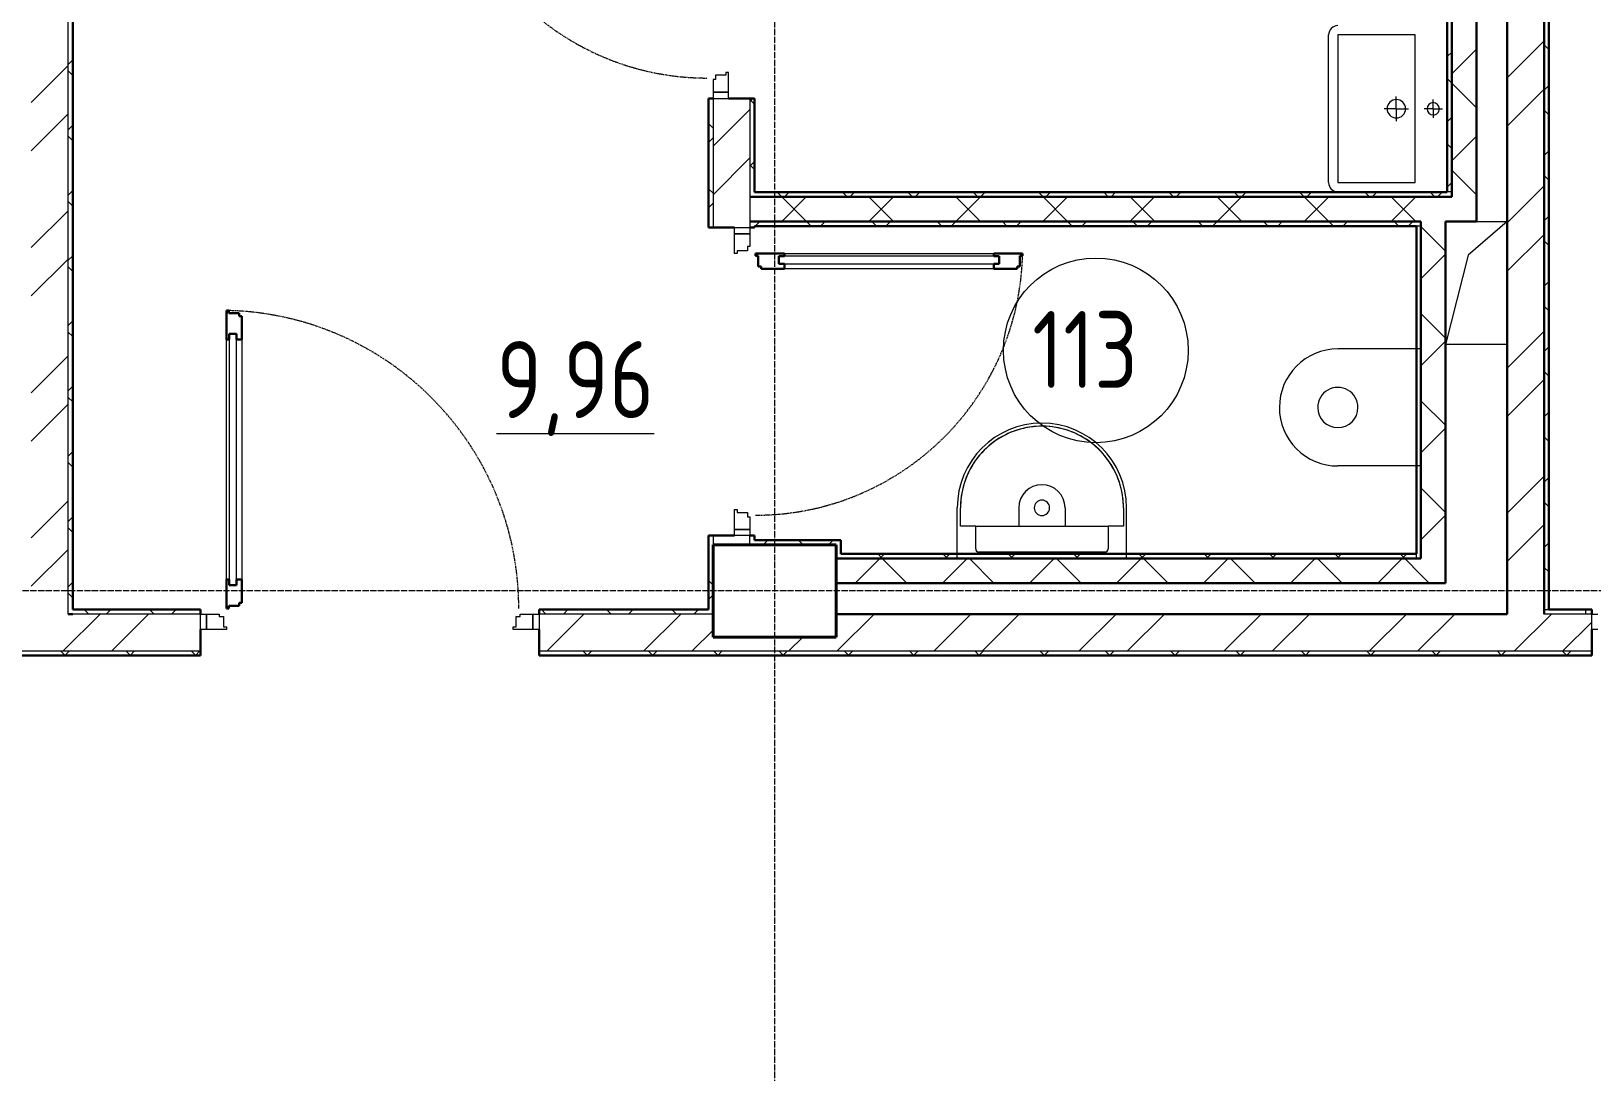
# Model space of a CAD drawing. Header units: millimetres. Extents: x -695119 to 412940, y -249585 to 622758.
# Drawn here: x 162748 to 167818, y -59932 to -56552 of the extents above; entities that cross this region are included whole.
import ezdxf

# ---------------------------------------------------------------- set-up
doc = ezdxf.new("R2010")
doc.units = ezdxf.units.MM
doc.linetypes.add('ADSK_Линия сетки', pattern=[25, 20, -2.5, 0, -2.5])
doc.linetypes.add('ADSK_Штриховая_ш2 п1_5', pattern=[4.5, 3, -1.5])
for name, color, linetype, lineweight in [('Каркас_Импост', 8, 'Continuous', 9), ('Марки помещений', 8, 'Continuous', 20), ('Монтажный зазор', 8, 'Continuous', 9), ('Несущие колонны', 252, 'Continuous', 18), ('Оси', 252, 'Continuous', 9), ('Остекление', 8, 'Continuous', 9), ('Открывание', 8, 'ADSK_Штриховая_ш2 п1_5', 9), ('Панель', 252, 'Continuous', 30), ('Перекрытия', 7, 'Continuous', 18), ('Сантехнические приборы', 8, 'Continuous', 18), ('Стены разрез', 7, 'Continuous', 30), ('Стены штриховка', 7, 'Continuous', 9), ('Элементы узлов', 8, 'Continuous', 18)]:
    doc.layers.add(name, color=color, linetype=linetype, lineweight=lineweight)
doc.styles.add('GOST 2.304 type A_1', font='', dxfattribs={"height": 350})
doc.styles.get('GOST 2.304 type A_1').set_extended_font_data('GOST 2.304 type A')

# ---------------------------------------------------------------- blocks, each defined once
blk = doc.blocks.new('1 этаж')
at = {"color": 251, "lineweight": 18, "true_color": 0x636466}
for p, q in [((-7275.8, -138347.4), (-7402.4, -138456.9)), ((-7375.8, -138347.4), (-7275.8, -138347.4)), ((-7402.4, -138456.9), (-7475.8, -138747.4)), ((-7275.8, -138747.4), (-7475.8, -138747.4))]:
    blk.add_line(p, q, dxfattribs=at)
at = {"layer": 'Каркас_Импост', "color": 251, "true_color": 0x636466}
for p, q in [((-9855.8, -137886.4), (-9855.8, -137927.4)), ((-9847.8, -137886.4), (-9855.8, -137886.4)), ((-9813.8, -137872.4), (-9847.8, -137872.4)), ((-9847.8, -137872.4), (-9847.8, -137886.4)), ((-9805.8, -137863.4), (-9813.8, -137863.4)), ((-9813.8, -137863.4), (-9813.8, -137872.4)), ((-9805.8, -137927.4), (-9805.8, -137863.4)), ((-9855.8, -137927.4), (-9805.8, -137927.4)), ((-9785.8, -138387.4), (-9735.8, -138387.4)), ((-9785.8, -138451.4), (-9785.8, -138387.4)), ((-9735.8, -138387.4), (-9735.8, -138428.4)), ((-9777.8, -138451.4), (-9785.8, -138451.4)), ((-9777.8, -138442.4), (-9777.8, -138451.4)), ((-9743.8, -138442.4), (-9777.8, -138442.4)), ((-9743.8, -138428.4), (-9743.8, -138442.4)), ((-9735.8, -138428.4), (-9743.8, -138428.4)), ((-9785.8, -139283.4), (-9777.8, -139283.4)), ((-9785.8, -139347.4), (-9785.8, -139283.4)), ((-9777.8, -139283.4), (-9777.8, -139292.4)), ((-9777.8, -139292.4), (-9743.8, -139292.4)), ((-9743.8, -139292.4), (-9743.8, -139306.4)), ((-9743.8, -139306.4), (-9735.8, -139306.4)), ((-9735.8, -139306.4), (-9735.8, -139347.4)), ((-9735.8, -139347.4), (-9785.8, -139347.4)), ((-11500.8, -139622.4), (-11459.8, -139622.4)), ((-11500.8, -139672.4), (-11500.8, -139622.4)), ((-11459.8, -139622.4), (-11459.8, -139630.4)), ((-10481.8, -139630.4), (-10481.8, -139622.4)), ((-10481.8, -139622.4), (-10440.8, -139622.4)), ((-10440.8, -139622.4), (-10440.8, -139672.4)), ((-11436.8, -139672.4), (-11500.8, -139672.4)), ((-11459.8, -139630.4), (-11445.8, -139630.4)), ((-11445.8, -139630.4), (-11445.8, -139664.4)), ((-11445.8, -139664.4), (-11436.8, -139664.4)), ((-11436.8, -139664.4), (-11436.8, -139672.4)), ((-10504.8, -139664.4), (-10495.8, -139664.4)), ((-10504.8, -139672.4), (-10504.8, -139664.4)), ((-10440.8, -139672.4), (-10504.8, -139672.4)), ((-10495.8, -139630.4), (-10481.8, -139630.4)), ((-10495.8, -139664.4), (-10495.8, -139630.4))]:
    blk.add_line(p, q, dxfattribs=at)
at = {"layer": 'Марки помещений', "color": 251, "true_color": 0x636466}
blk.add_circle((-8612.1, -138766), 300, dxfattribs=at)
at = {"layer": 'Монтажный зазор', "color": 251, "true_color": 0x636466}
for p, q in [((-9805.8, -137927.4), (-9855.8, -137927.4)), ((-9855.8, -137927.4), (-9855.8, -137947.4)), ((-9855.8, -137947.4), (-9805.8, -137947.4)), ((-9805.8, -137947.4), (-9805.8, -137927.4)), ((-9785.8, -138387.4), (-9785.8, -138367.4)), ((-9785.8, -138367.4), (-9735.8, -138367.4)), ((-9735.8, -138387.4), (-9785.8, -138387.4)), ((-9735.8, -138367.4), (-9735.8, -138387.4)), ((-9785.8, -139347.4), (-9735.8, -139347.4)), ((-9785.8, -139367.4), (-9785.8, -139347.4)), ((-9735.8, -139367.4), (-9785.8, -139367.4)), ((-9735.8, -139347.4), (-9735.8, -139367.4)), ((-11520.8, -139622.4), (-11500.8, -139622.4)), ((-11520.8, -139672.4), (-11520.8, -139622.4)), ((-11500.8, -139622.4), (-11500.8, -139672.4)), ((-10440.8, -139622.4), (-10420.8, -139622.4)), ((-10440.8, -139672.4), (-10440.8, -139622.4)), ((-10420.8, -139622.4), (-10420.8, -139672.4)), ((-7000.8, -139622.4), (-6980.8, -139622.4)), ((-7000.8, -139672.4), (-7000.8, -139622.4)), ((-11500.8, -139672.4), (-11520.8, -139672.4)), ((-10420.8, -139672.4), (-10440.8, -139672.4)), ((-6980.8, -139672.4), (-7000.8, -139672.4))]:
    blk.add_line(p, q, dxfattribs=at)
at = {"layer": 'Несущие колонны', "color": 251, "lineweight": 40, "true_color": 0x636466}
for p, q in [((-9855.8, -139697.4), (-9855.8, -139397.4)), ((-9855.8, -139397.4), (-9455.8, -139397.4)), ((-9455.8, -139397.4), (-9855.8, -139397.4)), ((-9855.8, -139397.4), (-9855.8, -139697.4)), ((-9455.8, -139397.4), (-9455.8, -139697.4)), ((-9455.8, -139697.4), (-9455.8, -139397.4)), ((-9455.8, -139697.4), (-9855.8, -139697.4)), ((-9855.8, -139697.4), (-9455.8, -139697.4))]:
    blk.add_line(p, q, dxfattribs=at)
at = {"layer": 'Оси', "color": 251, "linetype": 'ADSK_Линия сетки', "true_color": 0x636466}
for p, q in [((-9655.8, -131547.4), (-9655.8, -160943.1)), ((4311.5, -139547.4), (-72628.1, -139547.4))]:
    blk.add_line(p, q, dxfattribs=at)
at = {"layer": 'Остекление', "color": 251, "true_color": 0x636466}
for p, q in [((-9641.8, -138460.4), (-9641.8, -138484.4)), ((-8925.8, -138460.4), (-9641.8, -138460.4)), ((-8925.8, -138484.4), (-8925.8, -138460.4)), ((-9641.8, -138484.4), (-8925.8, -138484.4)), ((-11427.8, -138712.4), (-11427.8, -139528.4)), ((-11403.8, -138712.4), (-11427.8, -138712.4)), ((-11403.8, -139528.4), (-11403.8, -138712.4)), ((-11427.8, -139528.4), (-11403.8, -139528.4))]:
    blk.add_line(p, q, dxfattribs=at)
at = {"layer": 'Открывание', "color": 251, "true_color": 0x636466}
for centre, radius, start, end in [((-9873.8, -137013.4), 868, 181.1882, 270), ((-9717.8, -138433.4), 868, 270, 358.8118), ((-11454.8, -139604.4), 968, 0, 88.9345)]:
    blk.add_arc(centre, radius, start, end, dxfattribs=at)
at = {"layer": 'Панель', "color": 251, "true_color": 0x636466}
for p, q in [((-9717.8, -138451.4), (-9623.8, -138451.4)), ((-9717.8, -138459.4), (-9717.8, -138451.4)), ((-9708.8, -138459.4), (-9717.8, -138459.4)), ((-9708.8, -138493.4), (-9708.8, -138459.4)), ((-9641.8, -138460.4), (-9623.8, -138460.4)), ((-9641.8, -138484.4), (-9641.8, -138460.4)), ((-9623.8, -138460.4), (-9623.8, -138451.4)), ((-8943.8, -138451.4), (-8849.8, -138451.4)), ((-8943.8, -138460.4), (-8943.8, -138451.4)), ((-8925.8, -138460.4), (-8943.8, -138460.4)), ((-8925.8, -138484.4), (-8925.8, -138460.4)), ((-8858.8, -138459.4), (-8858.8, -138493.4)), ((-8849.8, -138459.4), (-8858.8, -138459.4)), ((-8849.8, -138451.4), (-8849.8, -138459.4)), ((-9699.8, -138493.4), (-9708.8, -138493.4)), ((-9699.8, -138501.4), (-9699.8, -138493.4)), ((-9623.8, -138501.4), (-9699.8, -138501.4)), ((-9623.8, -138484.4), (-9641.8, -138484.4)), ((-9623.8, -138501.4), (-9623.8, -138484.4)), ((-8943.8, -138484.4), (-8925.8, -138484.4)), ((-8943.8, -138501.4), (-8943.8, -138484.4)), ((-8867.8, -138501.4), (-8943.8, -138501.4)), ((-8867.8, -138493.4), (-8867.8, -138501.4)), ((-8858.8, -138493.4), (-8867.8, -138493.4)), ((-11436.8, -138636.4), (-11428.8, -138636.4)), ((-11436.8, -138730.4), (-11436.8, -138636.4)), ((-11428.8, -138636.4), (-11428.8, -138645.4)), ((-11428.8, -138645.4), (-11394.8, -138645.4)), ((-11394.8, -138645.4), (-11394.8, -138654.4)), ((-11394.8, -138654.4), (-11386.8, -138654.4)), ((-11386.8, -138654.4), (-11386.8, -138730.4)), ((-11427.8, -138712.4), (-11427.8, -138730.4)), ((-11403.8, -138712.4), (-11427.8, -138712.4)), ((-11403.8, -138730.4), (-11403.8, -138712.4)), ((-11427.8, -138730.4), (-11436.8, -138730.4)), ((-11386.8, -138730.4), (-11403.8, -138730.4)), ((-11436.8, -139604.4), (-11436.8, -139510.4)), ((-11427.8, -139510.4), (-11436.8, -139510.4)), ((-11427.8, -139528.4), (-11427.8, -139510.4)), ((-11403.8, -139510.4), (-11403.8, -139528.4)), ((-11386.8, -139510.4), (-11403.8, -139510.4)), ((-11386.8, -139510.4), (-11386.8, -139586.4)), ((-11403.8, -139528.4), (-11427.8, -139528.4)), ((-11428.8, -139604.4), (-11436.8, -139604.4)), ((-11428.8, -139595.4), (-11428.8, -139604.4)), ((-11394.8, -139595.4), (-11428.8, -139595.4)), ((-11394.8, -139586.4), (-11394.8, -139595.4)), ((-11386.8, -139586.4), (-11394.8, -139586.4))]:
    blk.add_line(p, q, dxfattribs=at)
at = {"layer": 'Панель', "color": 251, "lineweight": 9, "true_color": 0x636466}
for p, q in [((-9623.8, -138451.4), (-8943.8, -138451.4)), ((-8943.8, -138501.4), (-9623.8, -138501.4)), ((-11436.8, -139510.4), (-11436.8, -138730.4)), ((-11386.8, -138730.4), (-11386.8, -139510.4))]:
    blk.add_line(p, q, dxfattribs=at)
at = {"layer": 'Перекрытия', "color": 251, "true_color": 0x636466}
for p, q in [((-7375.8, -138347.4), (-7275.8, -138347.4)), ((-7275.8, -138747.4), (-7475.8, -138747.4))]:
    blk.add_line(p, q, dxfattribs=at)
at = {"layer": 'Сантехнические приборы', "color": 251, "true_color": 0x636466}
for p, q in [((-7555.8, -138761.5), (-7825.8, -138761.5)), ((-7555.8, -139141.5), (-7825.8, -139141.5)), ((-9062.2, -139442.4), (-9062.2, -139277.4)), ((-9052.2, -139337.4), (-9052.2, -139277.4)), ((-8862.2, -139277.4), (-8862.2, -139337.4)), ((-8712.2, -139277.4), (-8712.2, -139337.4)), ((-8522.2, -139277.4), (-8522.2, -139337.4)), ((-8512.2, -139442.4), (-8512.2, -139277.4)), ((-9002.2, -139337.4), (-9052.2, -139337.4)), ((-9002.2, -139411.1), (-9002.2, -139337.4)), ((-9002.2, -139337.4), (-8992.2, -139337.4)), ((-8992.2, -139337.4), (-8582.2, -139337.4)), ((-8582.2, -139337.4), (-8572.2, -139337.4)), ((-8522.2, -139337.4), (-8572.2, -139337.4)), ((-8572.2, -139337.4), (-8572.2, -139411.1)), ((-8582.2, -139421.1), (-8992.2, -139421.1))]:
    blk.add_line(p, q, dxfattribs=at)
at = {"layer": 'Сантехнические приборы', "color": 251, "true_color": 0x636466, "flags": 128}
for points in [[(-8522.2, -139277.4), (-8522.4, -139266.8), (-8523.1, -139256.2), (-8524.1, -139245.6), (-8525.6, -139235.1), (-8527.5, -139224.7), (-8529.8, -139214.4), (-8532.5, -139204.1), (-8535.7, -139194), (-8539.2, -139184), (-8543.1, -139174.2), (-8547.5, -139164.5), (-8552.2, -139155), (-8557.3, -139145.7), (-8562.7, -139136.6), (-8568.5, -139127.7), (-8574.7, -139119.1), (-8581.2, -139110.7), (-8588, -139102.6), (-8595.1, -139094.8), (-8602.6, -139087.3), (-8610.4, -139080), (-8618.4, -139073.1), (-8626.7, -139066.5), (-8635.2, -139060.3), (-8644, -139054.4), (-8653.1, -139048.8), (-8662.3, -139043.6), (-8671.8, -139038.8), (-8681.4, -139034.4), (-8691.2, -139030.4), (-8701.2, -139026.7), (-8711.2, -139023.5), (-8721.5, -139020.7), (-8731.8, -139018.2), (-8742.2, -139016.2), (-8752.7, -139014.6), (-8763.2, -139013.5), (-8773.8, -139012.7), (-8784.4, -139012.4), (-8795, -139012.5), (-8805.6, -139013), (-8816.1, -139013.9), (-8826.6, -139015.3), (-8837.1, -139017.1), (-8847.4, -139019.3), (-8857.7, -139021.9), (-8867.9, -139024.9), (-8877.9, -139028.4), (-8887.8, -139032.2), (-8897.5, -139036.4), (-8907.1, -139041), (-8916.4, -139046), (-8925.6, -139051.3), (-8934.5, -139057), (-8943.2, -139063.1), (-8951.6, -139069.5), (-8959.8, -139076.3), (-8967.7, -139083.3), (-8975.3, -139090.7), (-8982.6, -139098.4), (-8989.6, -139106.3), (-8996.3, -139114.6), (-9002.7, -139123), (-9008.7, -139131.8), (-9014.3, -139140.8), (-9019.6, -139149.9), (-9024.5, -139159.3), (-9029, -139168.9), (-9033.2, -139178.7), (-9036.9, -139188.6), (-9040.3, -139198.7), (-9043.2, -139208.8), (-9045.7, -139219.1), (-9047.9, -139229.5), (-9049.6, -139240), (-9050.9, -139250.5), (-9051.7, -139261.1), (-9052.2, -139271.6), (-9052.2, -139277.4)], [(-9002.2, -139411.1), (-9002.2, -139411.5), (-9002.2, -139411.9), (-9002.2, -139412.3), (-9002.1, -139412.7), (-9002, -139413.1), (-9001.9, -139413.5), (-9001.8, -139413.9), (-9001.7, -139414.2), (-9001.6, -139414.6), (-9001.4, -139415), (-9001.3, -139415.4), (-9001.1, -139415.7), (-9000.9, -139416.1), (-9000.7, -139416.4), (-9000.5, -139416.7), (-9000.3, -139417.1), (-9000, -139417.4), (-8999.7, -139417.7), (-8999.5, -139418), (-8999.2, -139418.3), (-8998.9, -139418.5), (-8998.6, -139418.8), (-8998.3, -139419.1), (-8998, -139419.3), (-8997.6, -139419.5), (-8997.3, -139419.7), (-8996.9, -139419.9), (-8996.6, -139420.1), (-8996.2, -139420.3), (-8995.9, -139420.4), (-8995.5, -139420.6), (-8995.1, -139420.7), (-8994.7, -139420.8), (-8994.3, -139420.9), (-8993.9, -139421), (-8993.5, -139421), (-8993.1, -139421.1), (-8992.7, -139421.1), (-8992.3, -139421.1), (-8992.2, -139421.1)], [(-8582.2, -139421.1), (-8581.8, -139421.1), (-8581.4, -139421.1), (-8581, -139421), (-8580.6, -139421), (-8580.2, -139420.9), (-8579.9, -139420.8), (-8579.5, -139420.7), (-8579.1, -139420.6), (-8578.7, -139420.5), (-8578.3, -139420.3), (-8578, -139420.1), (-8577.6, -139420), (-8577.3, -139419.8), (-8576.9, -139419.6), (-8576.6, -139419.4), (-8576.3, -139419.1), (-8575.9, -139418.9), (-8575.6, -139418.6), (-8575.3, -139418.3), (-8575.1, -139418.1), (-8574.8, -139417.8), (-8574.5, -139417.5), (-8574.3, -139417.2), (-8574, -139416.8), (-8573.8, -139416.5), (-8573.6, -139416.2), (-8573.4, -139415.8), (-8573.2, -139415.5), (-8573.1, -139415.1), (-8572.9, -139414.7), (-8572.8, -139414.3), (-8572.6, -139414), (-8572.5, -139413.6), (-8572.5, -139413.2), (-8572.4, -139412.8), (-8572.3, -139412.4), (-8572.3, -139412), (-8572.2, -139411.6), (-8572.2, -139411.2), (-8572.2, -139411.1)]]:
    blk.add_lwpolyline(points, dxfattribs=at)
at = {"layer": 'Сантехнические приборы', "color": 251, "true_color": 0x636466}
for centre, radius, start, end in [((-7825.8, -138951.5), 190, 90, 179.9289), ((-7825.8, -138951.5), 65.4, 359.6817, 179.9223), ((-7825.8, -138951.5), 190, 179.9289, 270), ((-7825.8, -138951.5), 65.4, 179.9223, 359.6817), ((-8787.2, -139277.4), 275, 0, 180), ((-8787.2, -139277.4), 265, 0, 180), ((-8787.2, -139277.4), 75, 0, 180), ((-8787.2, -139277.4), 25, 0, 180), ((-8787.2, -139277.4), 25, 180, 0), ((-8992.2, -139411.1), 10, 180, 270), ((-8582.2, -139411.1), 10, 270, 0)]:
    blk.add_arc(centre, radius, start, end, dxfattribs=at)
at = {"layer": 'Стены разрез', "color": 251, "true_color": 0x636466}
for p, q in [((-7155.8, -139622.4), (-7155.8, -133347.4)), ((-7140.8, -139607.4), (-7140.8, -133362.4)), ((-11935.8, -139607.4), (-11935.8, -135887.4)), ((-7275.8, -136717.4), (-7275.8, -139622.4)), ((-7375.8, -138347.4), (-7375.8, -136817.4)), ((-7470.8, -136912.4), (-7470.8, -138252.4)), ((-7455.8, -136897.4), (-7455.8, -138267.4)), ((-9870.8, -137947.4), (-9870.8, -138367.4)), ((-9855.8, -137947.4), (-9870.8, -137947.4)), ((-9720.8, -137947.4), (-9805.8, -137947.4)), ((-9720.8, -138252.4), (-9720.8, -137947.4)), ((-7470.8, -138252.4), (-9720.8, -138252.4)), ((-7455.8, -138267.4), (-9735.8, -138267.4)), ((-9735.8, -138347.4), (-7555.8, -138347.4)), ((-7555.8, -138347.4), (-7555.8, -139442.4)), ((-7475.8, -138347.4), (-7375.8, -138347.4)), ((-7475.8, -139522.4), (-7475.8, -138347.4)), ((-9870.8, -138367.4), (-9785.8, -138367.4)), ((-9735.8, -138367.4), (-9720.8, -138367.4)), ((-9720.8, -138362.4), (-7570.8, -138362.4)), ((-9720.8, -138367.4), (-9720.8, -138362.4)), ((-7570.8, -138362.4), (-7570.8, -139427.4)), ((-9785.8, -139367.4), (-9870.8, -139367.4)), ((-9870.8, -139367.4), (-9870.8, -139607.4)), ((-9720.8, -139367.4), (-9735.8, -139367.4)), ((-9720.8, -139382.4), (-9720.8, -139367.4)), ((-9440.8, -139382.4), (-9720.8, -139382.4)), ((-9440.8, -139427.4), (-9440.8, -139382.4)), ((-7555.8, -139442.4), (-9455.8, -139442.4)), ((-7570.8, -139427.4), (-9440.8, -139427.4)), ((-9455.8, -139522.4), (-7475.8, -139522.4)), ((-11935.8, -139622.4), (-11950.8, -139622.4)), ((-11520.8, -139607.4), (-11935.8, -139607.4)), ((-11520.8, -139622.4), (-11520.8, -139607.4)), ((-9870.8, -139607.4), (-10420.8, -139607.4)), ((-10420.8, -139607.4), (-10420.8, -139622.4)), ((-7275.8, -139622.4), (-9455.8, -139622.4)), ((-7000.8, -139607.4), (-7140.8, -139607.4)), ((-7000.8, -139622.4), (-7000.8, -139607.4)), ((-11520.8, -139757.4), (-11520.8, -139672.4)), ((-10420.8, -139672.4), (-10420.8, -139757.4)), ((-7000.8, -139757.4), (-7000.8, -139672.4)), ((-12740.8, -139757.4), (-11520.8, -139757.4)), ((-10420.8, -139757.4), (-7000.8, -139757.4))]:
    blk.add_line(p, q, dxfattribs=at)
at = {"layer": 'Стены разрез', "color": 251, "linetype": 'Continuous', "lineweight": 9, "true_color": 0x636466}
for p, q in [((-7470.8, -137811.9), (-7455.8, -137796.9)), ((-7455.8, -137867.6), (-7375.8, -137787.6)), ((-7275.8, -137880.4), (-7155.8, -137760.4)), ((-7140.8, -137788.9), (-7155.8, -137773.9)), ((-12070.8, -137960.8), (-11950.8, -137840.8)), ((-11950.8, -137837.1), (-11935.8, -137822.1)), ((-11935.8, -137872.9), (-11950.8, -137857.9)), ((-7455.8, -137898.2), (-7470.8, -137883.2)), ((-7375.8, -137978.2), (-7455.8, -137898.2)), ((-9735.8, -137955.5), (-9727.6, -137947.4)), ((-9720.8, -137966.6), (-9735.8, -137951.6)), ((-7275.8, -138037.6), (-7155.8, -137917.6)), ((-7155.8, -137921.1), (-7140.8, -137906.1)), ((-12070.8, -138118), (-11950.8, -137998)), ((-9855.8, -138103.1), (-9735.8, -137983.1)), ((-7140.8, -138001), (-7155.8, -137986)), ((-11950.8, -138049.2), (-11935.8, -138034.2)), ((-9855.8, -138043.7), (-9870.8, -138028.7)), ((-7470.8, -138024), (-7455.8, -138009)), ((-11935.8, -138085.1), (-11950.8, -138070.1)), ((-9870.8, -138090.5), (-9855.8, -138075.5)), ((-7455.8, -138110.3), (-7470.8, -138095.3)), ((-7455.8, -138150.4), (-7375.8, -138070.4)), ((-9855.8, -138260.3), (-9735.8, -138140.3)), ((-9735.8, -138167.7), (-9720.8, -138152.7)), ((-7155.8, -138133.3), (-7140.8, -138118.3)), ((-9720.8, -138178.7), (-9735.8, -138163.7)), ((-7375.8, -138261), (-7455.8, -138181)), ((-7140.8, -138213.2), (-7155.8, -138198.2)), ((-11950.8, -138261.4), (-11935.8, -138246.4)), ((-9855.8, -138255.9), (-9870.8, -138240.9)), ((-9632.2, -138267.4), (-9647.2, -138252.4)), ((-9623.4, -138267.4), (-9608.4, -138252.4)), ((-9420, -138267.4), (-9435, -138252.4)), ((-9411.2, -138267.4), (-9396.2, -138252.4)), ((-9207.9, -138267.4), (-9222.9, -138252.4)), ((-9199.1, -138267.4), (-9184.1, -138252.4)), ((-8995.8, -138267.4), (-9010.8, -138252.4)), ((-8987, -138267.4), (-8972, -138252.4)), ((-8783.6, -138267.4), (-8798.6, -138252.4)), ((-8774.8, -138267.4), (-8759.8, -138252.4)), ((-8571.5, -138267.4), (-8586.5, -138252.4)), ((-8562.7, -138267.4), (-8547.7, -138252.4)), ((-8359.4, -138267.4), (-8374.4, -138252.4)), ((-8350.6, -138267.4), (-8335.6, -138252.4)), ((-8147.2, -138267.4), (-8162.2, -138252.4)), ((-8138.4, -138267.4), (-8123.4, -138252.4)), ((-7935.1, -138267.4), (-7950.1, -138252.4)), ((-7926.3, -138267.4), (-7911.3, -138252.4)), ((-7723, -138267.4), (-7738, -138252.4)), ((-7714.2, -138267.4), (-7699.2, -138252.4)), ((-7510.9, -138267.4), (-7525.9, -138252.4)), ((-7502, -138267.4), (-7487, -138252.4)), ((-7470.8, -138236.1), (-7455.8, -138221.1)), ((-7275.8, -138351.9), (-7155.8, -138231.9)), ((-11935.8, -138297.2), (-11950.8, -138282.2)), ((-9870.8, -138302.7), (-9855.8, -138287.7)), ((-9632.6, -138347.4), (-9552.6, -138267.4)), ((-9552.2, -138347.4), (-9632.2, -138267.4)), ((-9349.8, -138347.4), (-9269.8, -138267.4)), ((-9269.3, -138347.4), (-9349.3, -138267.4)), ((-9067, -138347.4), (-8987, -138267.4)), ((-8986.5, -138347.4), (-9066.5, -138267.4)), ((-8784.1, -138347.4), (-8704.1, -138267.4)), ((-8703.6, -138347.4), (-8783.6, -138267.4)), ((-8501.3, -138347.4), (-8421.3, -138267.4)), ((-8420.8, -138347.4), (-8500.8, -138267.4)), ((-8218.4, -138347.4), (-8138.4, -138267.4)), ((-8138, -138347.4), (-8218, -138267.4)), ((-7935.6, -138347.4), (-7855.6, -138267.4)), ((-7855.1, -138347.4), (-7935.1, -138267.4)), ((-7652.7, -138347.4), (-7572.7, -138267.4)), ((-7572.3, -138347.4), (-7652.3, -138267.4)), ((-12070.8, -138432.3), (-11950.8, -138312.3)), ((-9718.4, -138362.4), (-9703.4, -138347.4)), ((-9537.2, -138362.4), (-9552.2, -138347.4)), ((-9506.2, -138362.4), (-9491.2, -138347.4)), ((-9325, -138362.4), (-9340, -138347.4)), ((-9294.1, -138362.4), (-9279.1, -138347.4)), ((-9112.9, -138362.4), (-9127.9, -138347.4)), ((-9082, -138362.4), (-9067, -138347.4)), ((-8900.8, -138362.4), (-8915.8, -138347.4)), ((-8869.8, -138362.4), (-8854.8, -138347.4)), ((-8688.6, -138362.4), (-8703.6, -138347.4)), ((-8657.7, -138362.4), (-8642.7, -138347.4)), ((-8476.5, -138362.4), (-8491.5, -138347.4)), ((-8445.6, -138362.4), (-8430.6, -138347.4)), ((-8264.4, -138362.4), (-8279.4, -138347.4)), ((-8233.4, -138362.4), (-8218.4, -138347.4)), ((-8052.2, -138362.4), (-8067.2, -138347.4)), ((-8021.3, -138362.4), (-8006.3, -138347.4)), ((-7840.1, -138362.4), (-7855.1, -138347.4)), ((-7809.2, -138362.4), (-7794.2, -138347.4)), ((-7628, -138362.4), (-7643, -138347.4)), ((-7597, -138362.4), (-7582, -138347.4)), ((-7155.8, -138345.4), (-7140.8, -138330.4)), ((-9723.4, -138367.4), (-9720.8, -138364.8)), ((-7475.8, -138443.8), (-7555.8, -138363.8)), ((-7275.8, -138509.1), (-7155.8, -138389.1)), ((-7140.8, -138425.3), (-7155.8, -138410.3)), ((-11950.8, -138473.5), (-11935.8, -138458.5)), ((-7555.8, -138533.3), (-7475.8, -138453.3)), ((-12070.8, -138589.4), (-11950.8, -138469.4)), ((-11935.8, -138509.3), (-11950.8, -138494.3)), ((-7155.8, -138557.5), (-7140.8, -138542.5)), ((-7475.8, -138726.7), (-7555.8, -138646.7)), ((-7140.8, -138637.4), (-7155.8, -138622.4)), ((-11950.8, -138685.6), (-11935.8, -138670.6)), ((-11935.8, -138721.5), (-11950.8, -138706.5)), ((-7275.8, -138823.4), (-7155.8, -138703.4)), ((-7555.8, -138816.1), (-7475.8, -138736.1)), ((-7155.8, -138769.7), (-7140.8, -138754.7)), ((-12070.8, -138903.7), (-11950.8, -138783.7)), ((-7275.8, -138980.5), (-7155.8, -138860.5)), ((-7140.8, -138849.5), (-7155.8, -138834.5)), ((-11950.8, -138897.8), (-11935.8, -138882.8)), ((-12070.8, -139060.9), (-11950.8, -138940.9)), ((-11935.8, -138933.6), (-11950.8, -138918.6)), ((-7475.8, -139009.5), (-7555.8, -138929.5)), ((-7155.8, -138981.8), (-7140.8, -138966.8)), ((-7555.8, -139099), (-7475.8, -139019)), ((-7140.8, -139061.7), (-7155.8, -139046.7)), ((-11950.8, -139109.9), (-11935.8, -139094.9)), ((-11935.8, -139145.7), (-11950.8, -139130.7)), ((-7475.8, -139292.4), (-7555.8, -139212.4)), ((-7275.8, -139294.8), (-7155.8, -139174.8)), ((-7155.8, -139193.9), (-7140.8, -139178.9)), ((-12070.8, -139375.2), (-11950.8, -139255.2)), ((-7140.8, -139273.8), (-7155.8, -139258.8)), ((-11950.8, -139322), (-11935.8, -139307)), ((-7555.8, -139381.8), (-7475.8, -139301.8)), ((-11935.8, -139357.8), (-11950.8, -139342.8)), ((-7275.8, -139452), (-7155.8, -139332)), ((-12070.8, -139532.4), (-11950.8, -139412.4)), ((-9692.7, -139397.4), (-9677.7, -139382.4)), ((-9562.8, -139397.4), (-9577.8, -139382.4)), ((-9480.6, -139397.4), (-9465.6, -139382.4)), ((-7155.8, -139406.1), (-7140.8, -139391.1)), ((-9393.4, -139522.4), (-9313.4, -139442.4)), ((-9305.7, -139442.4), (-9320.7, -139427.4)), ((-9313.4, -139442.4), (-9298.4, -139427.4)), ((-9225.7, -139522.4), (-9305.7, -139442.4)), ((-9110.6, -139522.4), (-9030.6, -139442.4)), ((-9093.6, -139442.4), (-9108.6, -139427.4)), ((-9101.3, -139442.4), (-9086.3, -139427.4)), ((-8942.9, -139522.4), (-9022.9, -139442.4)), ((-8881.4, -139442.4), (-8896.4, -139427.4)), ((-8889.2, -139442.4), (-8874.2, -139427.4)), ((-8827.7, -139522.4), (-8747.7, -139442.4)), ((-8660, -139522.4), (-8740, -139442.4)), ((-8669.3, -139442.4), (-8684.3, -139427.4)), ((-8677, -139442.4), (-8662, -139427.4)), ((-8544.9, -139522.4), (-8464.9, -139442.4)), ((-8457.2, -139442.4), (-8472.2, -139427.4)), ((-8464.9, -139442.4), (-8449.9, -139427.4)), ((-8377.2, -139522.4), (-8457.2, -139442.4)), ((-8262.1, -139522.4), (-8182.1, -139442.4)), ((-8245, -139442.4), (-8260, -139427.4)), ((-8252.8, -139442.4), (-8237.8, -139427.4)), ((-8094.3, -139522.4), (-8174.3, -139442.4)), ((-8032.9, -139442.4), (-8047.9, -139427.4)), ((-8040.6, -139442.4), (-8025.6, -139427.4)), ((-7979.2, -139522.4), (-7899.2, -139442.4)), ((-7811.5, -139522.4), (-7891.5, -139442.4)), ((-7820.8, -139442.4), (-7835.8, -139427.4)), ((-7828.5, -139442.4), (-7813.5, -139427.4)), ((-7696.4, -139522.4), (-7616.4, -139442.4)), ((-7608.6, -139442.4), (-7623.6, -139427.4)), ((-7616.4, -139442.4), (-7601.4, -139427.4)), ((-7555.8, -139495.2), (-7608.6, -139442.4)), ((-7140.8, -139485.9), (-7155.8, -139470.9)), ((-11950.8, -139534.2), (-11935.8, -139519.2)), ((-9855.8, -139528.7), (-9870.8, -139513.7)), ((-7528.6, -139522.4), (-7555.8, -139495.2)), ((-11935.8, -139570), (-11950.8, -139555)), ((-9870.8, -139575.5), (-9855.8, -139560.5)), ((-11966.5, -139742.4), (-11846.5, -139622.4)), ((-11883.4, -139622.4), (-11898.4, -139607.4)), ((-11826.9, -139622.4), (-11811.9, -139607.4)), ((-11809.4, -139742.4), (-11689.4, -139622.4)), ((-11671.3, -139622.4), (-11686.3, -139607.4)), ((-11614.8, -139622.4), (-11599.8, -139607.4)), ((-10398.5, -139622.4), (-10413.5, -139607.4)), ((-10395, -139742.4), (-10275, -139622.4)), ((-10342, -139622.4), (-10327, -139607.4)), ((-10186.4, -139622.4), (-10201.4, -139607.4)), ((-10129.8, -139622.4), (-10114.8, -139607.4)), ((-10080.7, -139742.4), (-9960.7, -139622.4)), ((-9974.2, -139622.4), (-9989.2, -139607.4)), ((-9917.7, -139622.4), (-9902.7, -139607.4)), ((-9452, -139742.4), (-9332, -139622.4)), ((-9137.7, -139742.4), (-9017.7, -139622.4)), ((-8980.6, -139742.4), (-8860.6, -139622.4)), ((-8666.3, -139742.4), (-8546.3, -139622.4)), ((-8509.1, -139742.4), (-8389.1, -139622.4)), ((-8194.8, -139742.4), (-8074.8, -139622.4)), ((-8037.6, -139742.4), (-7917.6, -139622.4)), ((-7723.3, -139742.4), (-7603.3, -139622.4)), ((-7566.2, -139742.4), (-7446.2, -139622.4)), ((-7251.9, -139742.4), (-7131.9, -139622.4)), ((-7145, -139607.4), (-7140.8, -139603.2)), ((-7019.8, -139622.4), (-7019.8, -139607.4)), ((-9923.5, -139742.4), (-9855.8, -139674.7)), ((-7094.7, -139742.4), (-7000.8, -139648.5)), ((-9609.2, -139742.4), (-9564.2, -139697.4)), ((-11960.5, -139757.4), (-11975.5, -139742.4)), ((-11961.9, -139757.4), (-11946.9, -139742.4)), ((-11748.4, -139757.4), (-11763.4, -139742.4)), ((-11749.8, -139757.4), (-11734.8, -139742.4)), ((-11536.3, -139757.4), (-11551.3, -139742.4)), ((-11537.6, -139757.4), (-11522.6, -139742.4)), ((-10263.5, -139757.4), (-10278.5, -139742.4)), ((-10264.8, -139757.4), (-10249.8, -139742.4)), ((-10051.4, -139757.4), (-10066.4, -139742.4)), ((-10052.7, -139757.4), (-10037.7, -139742.4)), ((-9839.2, -139757.4), (-9854.2, -139742.4)), ((-9840.6, -139757.4), (-9825.6, -139742.4)), ((-9627.1, -139757.4), (-9642.1, -139742.4)), ((-9628.4, -139757.4), (-9613.4, -139742.4)), ((-9415, -139757.4), (-9430, -139742.4)), ((-9416.3, -139757.4), (-9401.3, -139742.4)), ((-9202.8, -139757.4), (-9217.8, -139742.4)), ((-9204.2, -139757.4), (-9189.2, -139742.4)), ((-8990.7, -139757.4), (-9005.7, -139742.4)), ((-8992, -139757.4), (-8977, -139742.4)), ((-8778.6, -139757.4), (-8793.6, -139742.4)), ((-8779.9, -139757.4), (-8764.9, -139742.4)), ((-8566.4, -139757.4), (-8581.4, -139742.4)), ((-8567.8, -139757.4), (-8552.8, -139742.4)), ((-8354.3, -139757.4), (-8369.3, -139742.4)), ((-8355.6, -139757.4), (-8340.6, -139742.4)), ((-8142.2, -139757.4), (-8157.2, -139742.4)), ((-8143.5, -139757.4), (-8128.5, -139742.4)), ((-7930, -139757.4), (-7945, -139742.4)), ((-7931.4, -139757.4), (-7916.4, -139742.4)), ((-7717.9, -139757.4), (-7732.9, -139742.4)), ((-7719.2, -139757.4), (-7704.2, -139742.4)), ((-7505.8, -139757.4), (-7520.8, -139742.4)), ((-7507.1, -139757.4), (-7492.1, -139742.4)), ((-7293.6, -139757.4), (-7308.6, -139742.4)), ((-7295, -139757.4), (-7280, -139742.4)), ((-7081.5, -139757.4), (-7096.5, -139742.4)), ((-7082.8, -139757.4), (-7067.8, -139742.4))]:
    blk.add_line(p, q, dxfattribs=at)
at = {"layer": 'Стены штриховка', "color": 251, "true_color": 0x636466}
for p, q in [((-11950.8, -139622.4), (-11950.8, -135887.4)), ((-9855.8, -137947.4), (-9855.8, -138367.4)), ((-9735.8, -137947.4), (-9735.8, -138367.4)), ((-7555.8, -138362.4), (-7570.8, -138362.4)), ((-9855.8, -139367.4), (-9855.8, -139397.4)), ((-9735.8, -139397.4), (-9735.8, -139367.4)), ((-7570.8, -139442.4), (-7570.8, -139427.4)), ((-11520.8, -139622.4), (-11935.8, -139622.4)), ((-9855.8, -139622.4), (-10420.8, -139622.4)), ((-7155.8, -139607.4), (-7140.8, -139607.4)), ((-7000.8, -139622.4), (-7155.8, -139622.4)), ((-12740.8, -139742.4), (-11520.8, -139742.4)), ((-10420.8, -139742.4), (-7000.8, -139742.4))]:
    blk.add_line(p, q, dxfattribs=at)
at = {"layer": 'Элементы узлов', "color": 251, "lineweight": 9, "true_color": 0x636466}
for p, q in [((-7855.8, -137981.2), (-7855.8, -137741.2)), ((-7635.8, -137981.2), (-7635.8, -137941.2)), ((-7515.8, -137981.2), (-7515.8, -137951.2)), ((-7855.8, -138221.2), (-7855.8, -137981.2)), ((-7635.8, -137981.2), (-7675.8, -137981.2)), ((-7635.8, -137981.2), (-7595.8, -137981.2)), ((-7635.8, -137981.2), (-7635.8, -138021.2)), ((-7515.8, -137981.2), (-7545.8, -137981.2)), ((-7515.8, -137981.2), (-7485.8, -137981.2)), ((-7515.8, -137981.2), (-7515.8, -138011.2)), ((-7455.8, -138251.2), (-7825.8, -138251.2))]:
    blk.add_line(p, q, dxfattribs=at)
at = {"layer": 'Элементы узлов', "color": 251, "true_color": 0x636466}
for p, q in [((-7574.9, -137741.2), (-7825.8, -137741.2)), ((-7825.8, -137741.2), (-7825.8, -138221.2)), ((-7574.9, -138221.2), (-7574.9, -137741.2)), ((-7825.8, -138221.2), (-7574.9, -138221.2))]:
    blk.add_line(p, q, dxfattribs=at)
for centre, start, end in [((-7825.8, -137741.2), 90, 180), ((-7825.8, -138221.2), 180, 270)]:
    blk.add_arc(centre, 30, start, end, dxfattribs=at)
at = {"layer": 'Элементы узлов', "color": 251, "lineweight": 9, "true_color": 0x636466}
for centre, radius, start, end in [((-7635.8, -137981.2), 30, 90, 180), ((-7635.8, -137981.2), 30, 0, 90), ((-7635.8, -137981.2), 30, 180, 270), ((-7635.8, -137981.2), 30, 269.9923, 0), ((-7515.8, -137981.2), 20, 90, 180), ((-7515.8, -137981.2), 20, 180, 270), ((-7515.8, -137981.2), 20, 0, 90), ((-7515.8, -137981.2), 20, 269.9884, 0)]:
    blk.add_arc(centre, radius, start, end, dxfattribs=at)
at = {"layer": 'Марки помещений', "color": 251, "true_color": 0x636466, "style": 'GOST 2.304 type A_1'}
for s, p in [('113', (-8818.7, -138888.3)), ('%%U9,96', (-10558.7, -138985.9))]:
    blk.add_text(s, height=250, dxfattribs=at).set_placement(p)

msp = doc.modelspace()

# ---------------------------------------------------------------- block references
msp.add_blockref('1 этаж', (174819.19, 81176.937))

doc.saveas('drawing.dxf')
